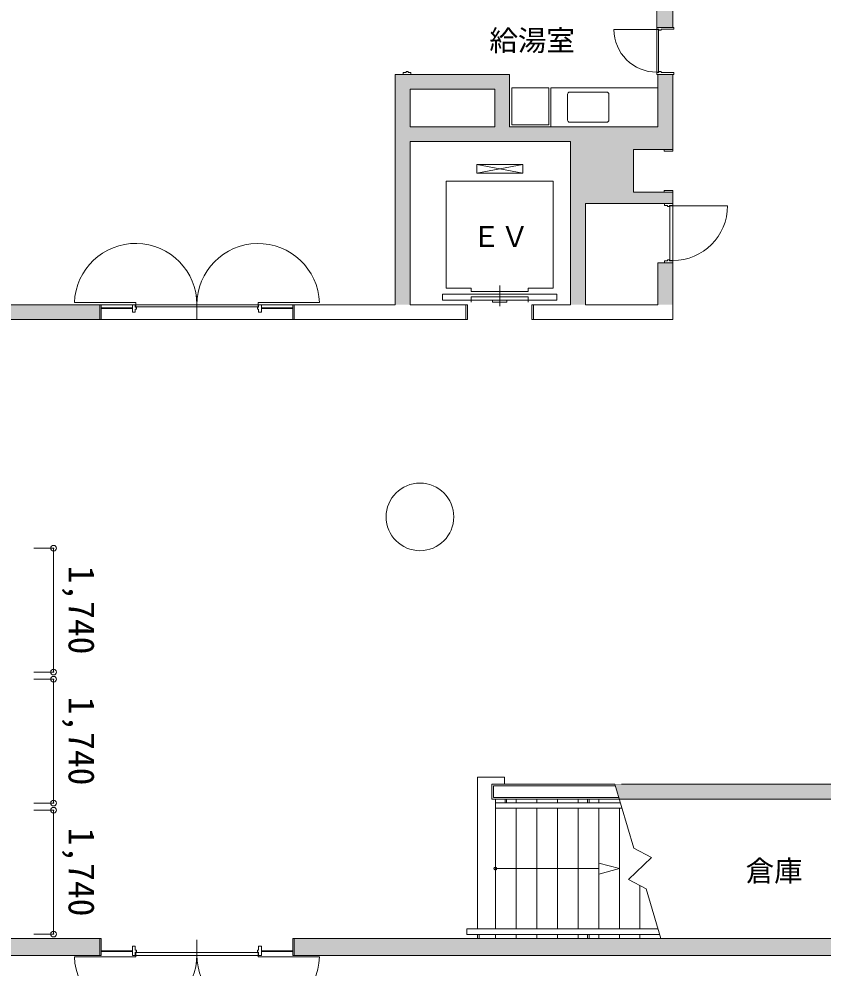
# Model space of a CAD drawing. Units: millimetres, scale not verified. Extents: x -61855 to 52913, y -114842 to -21833.
# Drawn here: x 24835 to 36122, y -94726 to -81397 of the extents above; entities that cross this region are included whole.
import ezdxf
from ezdxf.enums import TextEntityAlignment as Align

# ---------------------------------------------------------------- set-up
doc = ezdxf.new("R2010")
doc.units = ezdxf.units.MM
doc.header["$LTSCALE"] = 200
doc.header["$PDMODE"] = 32
doc.header["$PDSIZE"] = 80
for name, color, linetype, lineweight in [('0-1_躯体', 7, 'Continuous', 9), ('0-2_建具', 7, 'Continuous', 9), ('0-5_設備機器', 7, 'Continuous', 9), ('0-6_寸法', 4, 'Continuous', 5)]:
    doc.layers.add(name, color=color, linetype=linetype, lineweight=lineweight)
doc.layers.add('0-4_室名', color=7, linetype='Continuous')
doc.styles.add('・', font='')
doc.styles.add('ＭＳ ゴシック', font='')
doc.styles.get('・').set_extended_font_data('・')
doc.styles.get('ＭＳ ゴシック').set_extended_font_data('MS Gothic')

msp = doc.modelspace()

# ---------------------------------------------------------------- linework, layer by layer
at = {"layer": '0-1_躯体'}
for p, q in [((34013.2, -80715), (34013.2, -81515)), ((34013.2, -81515), (33803.2, -81515)), ((30118.2, -82175), (30118.2, -85410)), ((31723.2, -82175), (30118.2, -82175)), ((31723.2, -82175), (31723.2, -82910)), ((33803.2, -82175), (33803.2, -82910)), ((34013.2, -82175), (33803.2, -82175)), ((34013.2, -82175), (34013.2, -83230)), ((30328.2, -82385), (30328.2, -82910)), ((31513.2, -82385), (30328.2, -82385)), ((33803.2, -82910), (31723.2, -82910)), ((30328.2, -83120), (30328.2, -85410)), ((32578.2, -83120), (30328.2, -83120)), ((32578.2, -83120), (32578.2, -85410)), ((33463.2, -83230), (34013.2, -83230)), ((33463.2, -83830), (33463.2, -83230)), ((33463.2, -83830), (34013.2, -83830)), ((34013.2, -83830), (34013.2, -85620)), ((30118.2, -85410), (24483.2, -85410)), ((25968.2, -85620), (25968.2, -85410)), ((28698.2, -85620), (28698.2, -85410)), ((30328.2, -85410), (31133.2, -85410)), ((30833.2, -85345), (32333.2, -85345)), ((31108.2, -85410), (31108.2, -85620)), ((31483.2, -85375), (31483.2, -85345)), ((32033.2, -85410), (32033.2, -85620)), ((32578.2, -85410), (32033.2, -85410)), ((32058.2, -85410), (32058.2, -85620)), ((32788.2, -85410), (33803.2, -85410)), ((34013.2, -85620), (32033.2, -85620)), ((31473.2, -92145), (31473.2, -92355)), ((35145.9, -92145), (31473.2, -92145)), ((31498.2, -92170), (31498.2, -92330)), ((33208.1, -92170), (31498.2, -92170)), ((34138.8, -92145), (36403.2, -92145)), ((35145.9, -92355), (31473.2, -92355)), ((33255.7, -92330), (31498.2, -92330)), ((34138.8, -92355), (36793.2, -92355)), ((28698.2, -94550), (28698.2, -94310)), ((36953.2, -94310), (28698.2, -94310)), ((24483.2, -94550), (25968.2, -94550)), ((28698.2, -94550), (37163.2, -94550))]:
    msp.add_line(p, q, dxfattribs=at)
at = {"layer": '0-1_躯体', "color": 4, "lineweight": 5}
for p, q in [((31260.7, -83560.9), (31906.8, -83441.9)), ((31906.8, -83560.9), (31260.7, -83441.9)), ((30833.2, -85176.6), (30833.2, -83675)), ((32333.2, -83675), (30833.2, -83675)), ((32333.2, -85176.6), (32333.2, -83675)), ((31583.8, -85431.9), (31583.8, -85140.4)), ((30781.4, -85264), (30781.4, -85345)), ((30781.4, -85264), (32385, -85264)), ((30833.2, -85176.6), (31182.6, -85176.6)), ((31182.6, -85176.6), (31182.6, -85224.7)), ((31983.8, -85224.7), (31182.6, -85224.7)), ((31582.6, -85301.8), (31182.6, -85301.8)), ((31182.6, -85301.8), (31182.6, -85375)), ((31583.8, -85301.8), (31983.8, -85301.8)), ((31983.8, -85224.7), (31983.8, -85176.6)), ((31983.8, -85176.6), (32333.2, -85176.6)), ((31983.8, -85301.8), (31983.8, -85375)), ((32385, -85264), (32385, -85345)), ((32385, -85345), (30781.4, -85345)), ((31683.2, -85375), (31683.2, -85345))]:
    msp.add_line(p, q, dxfattribs=at)
at = {"layer": '0-1_躯体'}
for points in [[(33788.2, -81515), (33788.2, -81245), (30118.2, -81245)], [(31513.2, -82385), (31513.2, -82910), (30328.2, -82910)], [(34013.2, -83990), (32788.2, -83990), (32788.2, -85410)], [(34013.2, -84820), (33803.2, -84820), (33803.2, -85410)], [(31133.2, -85410), (31133.2, -85620), (24163.2, -85620)], [(31483.2, -85375), (31683.2, -85375), (31683.2, -85345)], [(25968.2, -94550), (25968.2, -94310), (24393.2, -94310)]]:
    msp.add_lwpolyline(points, dxfattribs=at)
at = {"layer": '0-1_躯体', "color": 4, "lineweight": 5}
msp.add_lwpolyline([(31260.7, -83441.9), (31260.7, -83560.9), (31906.8, -83560.9), (31906.8, -83441.9)], close=True, dxfattribs=at)
msp.add_lwpolyline([(31683.2, -85375), (31483.2, -85375), (31483.2, -85345)], dxfattribs=at)
at = {"layer": '0-1_躯体'}
msp.add_circle((30463.7, -88390), 475, dxfattribs=at)
at = {"layer": '0-1_躯体', "color": 9}
for points in [[(34013.2, -80715), (33803.2, -80715), (34013.2, -81515), (33803.2, -81515)], [(30328.2, -85410), (30328.2, -82175), (30118.2, -85410), (30118.2, -82175)], [(31723.2, -82175), (30328.2, -82175), (31723.2, -82385), (30328.2, -82385)], [(34013.2, -83230), (34013.2, -82175), (33803.2, -83230), (33803.2, -82175)], [(31723.2, -82385), (31513.2, -82385), (31723.2, -82910), (31513.2, -82910)], [(31723.2, -82910), (30328.2, -82910), (31723.2, -83120), (30328.2, -83120)], [(33803.2, -82910), (31723.2, -82910), (33803.2, -83120), (31723.2, -83120)], [(33803.2, -83230), (33803.2, -83120), (32578.2, -83230), (32578.2, -83120)], [(32788.2, -83230), (32578.2, -83230), (32788.2, -85410), (32578.2, -85410)], [(33463.2, -83230), (32788.2, -83230), (33463.2, -83830), (32788.2, -83830)], [(34013.2, -83830), (32788.2, -83830), (34013.2, -83990), (32788.2, -83990)], [(34013.2, -84820), (33803.2, -84820), (34013.2, -85410), (33803.2, -85410)], [(25968.2, -85410), (24483.2, -85410), (25968.2, -85620), (24483.2, -85620)], [(33200.6, -92145), (33263.1, -92354.9), (33280.6, -92121.2), (33343.2, -92331.1)], [(36403.2, -92145), (33263.2, -92145), (36403.2, -92355), (33263.2, -92355)], [(25968.2, -94310), (24483.2, -94310), (25968.2, -94550), (24483.2, -94550)], [(28698.2, -94550), (36953.2, -94550), (28698.2, -94310), (36953.2, -94310)], [(33916.7, -94549.9), (37163.2, -94549.9), (33916.7, -94310), (37163.2, -94310)]]:
    msp.add_solid(points, dxfattribs=at)
at = {"layer": '0-2_建具', "color": 4, "lineweight": 5}
for p, q in [((33788.2, -81545), (33188.2, -81545)), ((34013.2, -84020), (34783.2, -84020)), ((26473.2, -85380), (25613.7, -85380)), ((28193.2, -85380), (29052.5, -85380)), ((26473.2, -94570), (25613.8, -94570)), ((28193.2, -94570), (29052.5, -94570))]:
    msp.add_line(p, q, dxfattribs=at)
at = {"layer": '0-2_建具'}
for p, q in [((33788.2, -81540), (33788.2, -81515)), ((33788.2, -81515), (34028.2, -81515)), ((33788.2, -81545), (33788.2, -82145)), ((34028.2, -81540), (34028.2, -81515)), ((30338.2, -82175), (30228.2, -82175)), ((30338.2, -82150), (30338.2, -82175)), ((33788.2, -82150), (33788.2, -82175)), ((33788.2, -82175), (34028.2, -82175)), ((34028.2, -82150), (34028.2, -82175)), ((33893.2, -83230), (33893.2, -83255)), ((33893.2, -83230), (34013.2, -83230)), ((33893.2, -83255), (34013.2, -83255)), ((34013.2, -83230), (34013.2, -83255)), ((33893.2, -83805), (34013.2, -83805)), ((33893.2, -83830), (33893.2, -83805)), ((33893.2, -83830), (34013.2, -83830)), ((34013.2, -83830), (34013.2, -83805)), ((33898.2, -84015), (33898.2, -83990)), ((34013.2, -83990), (33898.2, -83990)), ((33938.2, -84015), (33898.2, -84015)), ((33968.2, -84030), (33968.2, -84015)), ((34013.2, -84015), (33968.2, -84015)), ((34013.2, -84015), (34013.2, -83990)), ((33938.2, -84795), (33898.2, -84795)), ((33898.2, -84795), (33898.2, -84820)), ((34013.2, -84820), (33898.2, -84820)), ((33968.2, -84780), (33968.2, -84795)), ((34013.2, -84795), (33968.2, -84795)), ((34013.2, -84795), (34013.2, -84820)), ((27333.2, -85287.1), (27333.2, -85620)), ((25968.2, -85410), (25968.2, -85620)), ((25988.2, -85410), (25968.2, -85410)), ((25988.2, -85410), (25988.2, -85484.2)), ((26468.2, -85410), (26468.2, -85445)), ((26473.2, -85380), (26473.2, -85440)), ((26473.2, -85410), (27328.2, -85410)), ((28193.2, -85410), (27322.4, -85410)), ((28193.2, -85380), (28193.2, -85440)), ((28198.2, -85410), (28198.2, -85445)), ((28198.2, -85410), (28238.2, -85410)), ((28238.2, -85410), (28238.2, -85515)), ((28678.2, -85410), (28678.2, -85484.2)), ((28678.2, -85410), (28698.2, -85410)), ((28698.2, -85410), (28698.2, -85620)), ((25988.2, -85455), (26428.2, -85455)), ((25988.2, -85465), (25988.2, -85620)), ((25988.2, -85465), (26428.2, -85465)), ((26468.2, -85515), (26428.2, -85515)), ((26483.2, -85445), (26468.2, -85445)), ((26468.2, -85475), (26468.2, -85515)), ((26483.2, -85475), (26468.2, -85475)), ((26473.2, -85440), (27328.2, -85440)), ((26483.2, -85445), (26483.2, -85475)), ((28193.2, -85440), (27326.7, -85440)), ((28183.2, -85445), (28198.2, -85445)), ((28183.2, -85445), (28183.2, -85475)), ((28183.2, -85475), (28198.2, -85475)), ((28198.2, -85475), (28198.2, -85515)), ((28198.2, -85515), (28238.2, -85515)), ((28678.2, -85455), (28238.2, -85455)), ((28678.2, -85465), (28238.2, -85465)), ((28678.2, -85465), (28678.2, -85620)), ((25968.2, -85620), (25988.2, -85620)), ((28698.2, -85620), (28678.2, -85620)), ((33200.6, -92144.9), (33467.6, -93041.4)), ((31523.2, -92355), (31523.2, -94177.8)), ((31523.2, -92355), (33263.2, -92355)), ((31658.2, -92406.8), (31658.2, -92355)), ((31678.2, -92406.8), (31678.2, -92355)), ((31813.2, -92355), (31813.2, -92406.8)), ((32103.2, -92355), (32103.2, -92406.8)), ((32393.2, -92355), (32393.2, -92406.8)), ((32683.2, -92355), (32683.2, -92406.8)), ((32818.2, -92406.8), (32818.2, -92355)), ((32838.2, -92406.8), (32838.2, -92355)), ((32973.2, -92355), (32973.2, -92406.8)), ((33278.6, -92406.8), (31523.2, -92406.8)), ((33301.3, -92483.1), (31523.2, -92483.1)), ((31813.2, -92483.1), (31813.2, -94177.8)), ((32103.2, -92483.1), (32103.2, -94177.8)), ((32393.2, -92483.1), (32393.2, -94177.8)), ((32683.2, -92483.1), (32683.2, -94177.8)), ((32973.2, -92483.1), (32973.2, -94177.8)), ((33263.2, -92483.1), (33263.2, -94177.8)), ((33263.2, -93330.5), (32973.2, -93252.8)), ((31523.2, -93330.5), (32973.2, -93330.5)), ((33263.2, -93330.5), (32973.2, -93408.2)), ((33553.2, -93570.2), (33553.2, -94177.8)), ((33638.8, -93616.5), (33845.3, -94310)), ((31123.2, -94177.8), (31123.2, -94254.1)), ((31123.2, -94177.8), (33805.9, -94177.8)), ((25988.2, -94485), (25988.2, -94310)), ((27333.2, -94662.9), (27333.2, -94330)), ((28678.2, -94485), (28678.2, -94310)), ((31123.2, -94254.1), (33828.6, -94254.1)), ((31273.2, -94254.1), (31273.2, -94310)), ((31273.2, -94310), (33845.3, -94310)), ((31293.2, -94254.1), (31293.2, -94310)), ((31523.2, -94254.1), (31523.2, -94310)), ((31813.2, -94254.1), (31813.2, -94313.6)), ((32103.2, -94254.1), (32103.2, -94310)), ((32393.2, -94254.1), (32393.2, -94310)), ((32683.2, -94254.1), (32683.2, -94310)), ((32818.2, -94254.1), (32818.2, -94310)), ((32838.2, -94254.1), (32838.2, -94310)), ((32973.2, -94254.1), (32973.2, -94310)), ((33263.2, -94254.1), (33263.2, -94310)), ((33553.2, -94254.1), (33553.2, -94310)), ((25988.2, -94485), (26428.2, -94485)), ((25988.2, -94495), (26428.2, -94495)), ((26428.2, -94550), (26428.2, -94420)), ((26483.2, -94475), (26468.2, -94475)), ((26483.2, -94505), (26483.2, -94475)), ((28183.2, -94475), (28198.2, -94475)), ((28183.2, -94505), (28183.2, -94475)), ((28238.2, -94550), (28238.2, -94420)), ((28678.2, -94485), (28238.2, -94485)), ((28678.2, -94495), (28238.2, -94495)), ((25933.2, -94550), (25958.2, -94550)), ((26428.2, -94550), (26468.2, -94550)), ((26483.2, -94505), (26468.2, -94505)), ((26468.2, -94550), (26468.2, -94505)), ((26473.2, -94510), (27328.2, -94510)), ((26473.2, -94570), (26473.2, -94510)), ((26473.2, -94550), (27328.2, -94550)), ((28193.2, -94510), (27326.7, -94510)), ((28193.2, -94550), (27326.7, -94550)), ((28183.2, -94505), (28198.2, -94505)), ((28193.2, -94570), (28193.2, -94510)), ((28198.2, -94550), (28198.2, -94505)), ((28238.2, -94550), (28198.2, -94550))]:
    msp.add_line(p, q, dxfattribs=at)
for points in [[(33848.2, -81555), (33818.2, -81555), (33818.2, -81540), (33788.2, -81540)], [(33813.2, -81545), (33813.2, -82145), (33788.2, -82145)], [(33813.2, -81555), (33813.2, -81545), (33788.2, -81545)], [(33848.2, -81555), (33848.2, -81540), (34028.2, -81540)], [(30338.2, -82150), (30298.2, -82150), (30298.2, -82135), (30268.2, -82135), (30268.2, -82150), (30228.2, -82150), (30228.2, -82175)], [(33848.2, -82135), (33818.2, -82135), (33818.2, -82150), (33788.2, -82150)], [(33848.2, -82135), (33848.2, -82150), (34028.2, -82150)], [(33968.2, -84030), (33938.2, -84030), (33938.2, -84015)], [(34013.2, -84020), (34013.2, -84790), (33973.2, -84790)], [(34013.2, -84020), (33984.4, -84020), (33973.2, -84020)], [(33973.2, -84020), (33973.2, -84182.2), (33973.2, -84790)], [(33968.2, -84780), (33938.2, -84780), (33938.2, -84795)], [(26468.2, -85410), (26428.2, -85410), (26428.2, -85515)], [(31653.2, -92145), (31653.2, -92045), (31273.2, -92045), (31273.2, -94177.8)], [(33467.6, -93041.4), (33716.3, -93176), (33390, -93481.9), (33638.8, -93616.5)], [(25968.2, -94550), (25968.2, -94310), (25988.2, -94310)], [(28698.2, -94550), (28698.2, -94310), (28678.2, -94310)], [(25968.2, -94550), (25988.2, -94550), (25988.2, -94465.7)], [(26468.2, -94475), (26468.2, -94420), (26428.2, -94420)], [(28198.2, -94475), (28198.2, -94420), (28238.2, -94420)], [(28698.2, -94550), (28678.2, -94550), (28678.2, -94465.7)]]:
    msp.add_lwpolyline(points, dxfattribs=at)
msp.add_circle((31523.2, -93330.5), 20, dxfattribs=at)
at = {"layer": '0-2_建具', "color": 4, "lineweight": 5}
for centre, radius, start, end in [((33788.2, -81545), 600, 180, 270), ((34013.2, -84020), 770, 270, 0), ((26473.2, -85410), 860, 0.01362, 178.0009), ((28193.1, -85410.9), 860, 2.06415, 179.93498), ((26473.2, -94540), 860, 181.9991, 359.98638), ((28193.1, -94539), 860, 180.06502, 357.93585)]:
    msp.add_arc(centre, radius, start, end, dxfattribs=at)
at = {"layer": '0-5_設備機器', "color": 2, "lineweight": 5}
for p, q in [((32303.2, -82365), (33803.2, -82365)), ((32303.2, -82910), (32303.2, -82365)), ((33803.2, -82910), (33803.2, -82365)), ((32535.4, -82818.2), (32535.4, -82453.7)), ((32565.4, -82423.7), (33087.1, -82423.7)), ((33117.1, -82818.2), (33117.1, -82453.7)), ((33087.1, -82848.2), (32565.4, -82848.2)), ((32303.2, -82910), (33803.2, -82910))]:
    msp.add_line(p, q, dxfattribs=at)
msp.add_lwpolyline([(31753.2, -82365), (31753.2, -82885), (32273.2, -82885), (32273.2, -82365)], close=True, dxfattribs=at)
for centre, start, end in [((32565.4, -82453.7), 90, 180), ((33087.1, -82453.7), 0, 90), ((32565.4, -82818.2), 180, 270), ((33087.1, -82818.2), 270, 0)]:
    msp.add_arc(centre, 30, start, end, dxfattribs=at)
at = {"layer": '0-6_寸法'}
for p, q in [((25320.8, -88830), (25042, -88830)), ((25320.8, -88830), (25320.8, -90569.9)), ((25320.8, -90569.9), (25042, -90569.9)), ((25320.8, -90670), (25042, -90670)), ((25320.8, -92510), (25042, -92510)), ((25320.8, -92510), (25320.8, -94250)), ((25320.8, -94250), (25042, -94250))]:
    msp.add_line(p, q, dxfattribs=at)
msp.add_lwpolyline([(25320.8, -90670), (25320.8, -92409.9), (25042, -92409.9)], dxfattribs=at)
for p in [(25320.8, -88830), (25320.8, -90569.9), (25320.8, -90670), (25320.8, -92409.9), (25320.8, -92510), (25320.8, -94250)]:
    msp.add_point(p, dxfattribs=at)

# ---------------------------------------------------------------- texts
at = {"layer": '0-4_室名', "style": '・'}
for s, p in [('給湯室', (31439.2, -81933.9)), ('ＥＶ', (31194.3, -84687.8)), ('倉庫', (35036.3, -93598))]:
    msp.add_text(s, height=293.3, dxfattribs=at).set_placement(p, align=Align.BOTTOM_LEFT)
at = {"layer": '0-6_寸法', "style": 'ＭＳ ゴシック'}
for p in [(25420.8, -89074.9), (25420.8, -90914.9), (25420.8, -92755)]:
    msp.add_text('1,740', height=366.6, rotation=270, dxfattribs=at).set_placement(p, align=Align.BOTTOM_LEFT)

# ---------------------------------------------------------------- next in the draw order: wipeouts: each hides what was drawn before it
msp.add_wipeout([(33200.6, -92145), (33290.9, -92145), (33290.9, -92048.7), (33200.6, -92048.7)])

doc.saveas('drawing.dxf')
